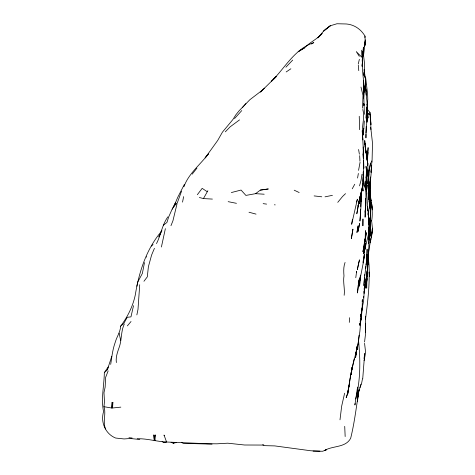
<?xml version="1.0" encoding="UTF-8"?>
<svg xmlns="http://www.w3.org/2000/svg" width="475" height="475" viewBox="0 0 475 475"><rect width="100%" height="100%" fill="white"/><g stroke="black" fill="none" stroke-linecap="round" stroke-linejoin="round"><path stroke-width="0.71" d="M365.518 185.327L365.59 187.494L365.673 182.252M370.922 129.604L370.648 118.792L369.93 112.361L367.395 109.493M362.698 51.65L362.407 63.496L362.597 58.674C361.208 71.862 365.566 84.972 363.583 98.064M365.999 178.095L366.641 170.175L365.756 187.132L366.682 173.411L366.023 166.303L366.795 171.784L366.213 178.036M368.832 219.319L368.321 210.983L367.395 206.595M369.473 276.521L369.17 272.056C369.449 287.749 367.549 303.513 365.489 319.117M365.958 134.354L365.934 137.91L366.183 126.481M368.843 224.996L368.82 217.58L368.873 222.876L368.838 217.906C371.397 228.968 366.724 239.287 364.8 249.903L365.815 243.533M360.745 206.589L361.208 194.869L360.958 206.298L359.943 221.071L360.626 212.723M365.548 187.69L365.59 184.983L365.637 187.726M368.754 234.727L368.689 239.121L369.075 232.738L368.398 238.29M361.131 201.632L361.214 196.888M365.358 332.334L365.655 323.238L365.406 335.053L364.557 342M365.59 187.494L365.691 182.388M365.245 210.36L365.103 217.194L365.649 199.316L365.72 206.013L365.043 212.2M369.776 226.569L369.942 218.518M369.206 226.824C368.279 238.42 369.746 250.093 367.644 261.6L368 256.898L367.697 260.549L367.721 259.944C368.291 270.839 366.041 281.723 364.052 292.38M362.556 135.001C361.35 126.475 365.228 118.014 362.763 109.476M364.004 72.491L363.921 75.436L364.634 64.327L363.399 54.197M365.982 132.958L367.157 117.266L366.932 107.249L366.932 117.515M365.738 205.58L365.59 198.734L365.792 203.276L365.536 201.905M364.183 359.848L362.728 378.801M108.157 370.898L105.622 377.399L105.141 387.119L103.978 392.641L104.476 401.654L103.966 406.707L111.797 408.031L111.975 402.675L112.913 402.539L112.516 408.001L120.84 407.134M362.562 108.116L362.989 95.41L360.97 87.044M363.221 260.686L363.114 262.2M367.407 268.707L367.484 266.517M367.537 265.056L367.721 259.944L367.905 265.02L367.579 258.37L367.905 265.02M365.72 206.013C365.78 199.162 366.635 192.054 364.604 185.387M370.215 181.349L369.865 193.183L370.203 180.999M370.274 179.9L370.393 176.997L370.268 179.669M365.631 187.144L366.154 181.236L365.679 187.601M369.793 220.566L369.894 218.542M365.435 328.082L365.691 316.261M362.193 61.287L362.342 58.455M364.663 42.554L364.479 46.14L365.168 41.669L364.99 36.1C360.976 29.248 354.297 24.629 346.317 23.976L336.959 23.75L330.297 25.781L323.713 31.006L317.834 37.863M364.913 37.537L364.99 36.1M357.622 345.45L357.408 349.558L359.07 335.142M370.536 120.882L370.648 118.792M362.627 57.053L362.407 61.228L363.428 47.114L362.668 56.359L362.977 51.751L362.674 54.085M360.584 209.481L360.305 213.305M368.357 179.995L369.022 171.273L370.565 163.002L369.022 171.273L368.6 178.6L368.748 173.808L368.796 182.715L370.648 209.897L370.274 204.321M369.218 226.753L368.861 231.082L369.039 227.763M362.176 65.698L362.68 58.199L362.188 65.538M364.099 92.168L364.188 90.814M372.044 162.224L372.501 143.153L370.72 127.324M104.334 372.626L107.374 369.793L108.223 366.908L104.334 372.626C104.15 385.617 100.896 398.673 103.562 411.665C100.385 422.091 105.355 433.948 115.663 438.051L124.094 438.942L130.233 438.49L139.822 439.488M362.657 135.791L363.814 128.458L364.337 120.953M362.188 66.447L362.651 59.886L362.188 66.69M357.135 346.643L355.668 355.336L357.034 346.524M368.849 231.093L369.158 226.854M351.963 367.217L351.257 374.674L352.254 367.092M364.859 246.59L363.654 260.882L359.64 281.295L360.05 277.887M367.122 275.791L367.508 270.827M349.291 322.394L349.665 317.704M371.563 165.229L370.999 172.348L371.468 167.325M367.87 264.812L367.65 258.453M367.412 156.257L368.113 147.612L367.43 162.242L367.407 155.485L367.692 165.146M360.78 315.37L360.887 314.07L360.768 315.477M369.764 219.598L369.871 218.328M360.311 320.174L360.596 318.125L360.264 321.658L360.543 318.226M369.336 225.316L370.114 219.218L369.312 224.485L369.609 221.504M364.212 359.029L364.669 353.531L364.07 358.435M360.264 321.658L360.561 318.096M367.733 260.811L368.754 251.317M360.163 277.744L359.569 286.193L360.383 275.162L360.276 276.45M362.847 134.953L362.989 133.327L362.621 135.452M364.468 277.198L363.921 285.635C364.438 273.446 367.442 261.458 367.086 249.203L366.747 259.445L365.97 265.062M364.592 275.886L364.711 274.58M365.898 118.097L366.694 109.689M366.938 117.289L367.496 111.554L367.181 103.972L367.157 104.821L367.781 99.441L367.626 94.383L365.732 78.227L364.491 75.816M344.155 295.284C345.058 288.794 342.873 282.471 343.983 275.88C343.597 271.391 343.431 266.742 345.07 262.461M368.363 243.378L368.487 242.131M363.624 297.878L363.767 296.442M364.058 293.574L364.349 290.7L364.099 291.935M365.406 40.488L363.458 55.943L363.333 54.108M362.769 132.584L362.633 133.903L362.799 132.466M356.879 348.638L357.081 346.661M356.084 353.032L355.603 357.645L356.897 347.652M368.327 239.495L368.553 237.322L368.357 238.598M362.158 301.542L362.366 299.571L362.176 308.489L360.84 316.76L361.505 312.277L359.907 331.128L358.239 343.104L351.832 369.574L352.147 367.715M360.317 321.759L360.519 319.782L360.305 321.165M366.92 117.568L367.496 111.554L367.703 114.226M367.43 269.432L367.745 266.493M139.721 284.727L137.993 309.397L136.859 314.895M111.797 408.031L112.349 403.097L112.913 402.539M358.5 283.919L357.473 292.974L358.637 282.304L359.539 277.988L358.233 285.475L359.177 280.113M365.055 241.342L366.136 232.75L365.37 240.754L365.406 230.624L365.002 246.982L363.5 253.733L365.002 246.982L364.088 251.293L364.396 249.221M367.424 269.634L367.644 267.698M357.265 388.972L354.902 405.009L355.098 403.524M365.988 279.87L366.237 277.733M364.052 252.059L364.218 250.693M364.545 247.968L364.711 246.602M360.056 199.019L359.462 203.722L362.003 189.721M339.993 419.817L341.673 406.143L344.618 393.217M363.832 259.303L364.396 254.748L363.078 262.901M365.501 268.666L365.774 266.463M365.061 241.3L366.136 232.75M371.984 231.711L371.284 237.274L372.424 228.232L371.616 220.715L371.634 221.029C373.795 208.893 369.728 197.214 369.372 185.149L369.835 194.305L370.553 199.061M372.162 230.322L372.424 228.232L372.21 233.035L370.221 242.725L370.815 238.717L368.838 250.669M365.542 283.462L365.708 282.162M362.17 188.427L362.336 187.138M350.17 377.726L347.712 393.793L346.174 397.67L347.385 393.781M356.482 272.525L356.654 271.207L355.775 277.721M365.477 283.818L365.732 281.877M365.958 280.214L366.32 277.507M366.498 276.153L366.771 274.128M366.504 275.464L366.688 274.075M366.973 271.985L367.157 270.59M367.436 268.5L367.715 266.416M364.996 241.342L365.554 237.292M367.371 157.522L368.083 152.54M366.955 272.846L367.329 270.275M364.604 247.837L364.812 246.454M363.215 132.424L363.814 128.458M361.974 174.254L361.059 180.274L359.533 185.868M368.63 243.592L370.191 235.048L368.915 240.071M366.338 113.454L367.193 104.156L365.328 84.978L366.178 91.841M352.379 219.67L351.66 224.295L357.384 199.215L356.577 201.952M369.52 223.149L369.312 224.485C370.815 217.526 371.017 210.383 369.787 203.371L370.548 213.792L370.28 202.932L370.447 208.78L370.055 205.36L370.055 208.163M358.554 170.371L360.056 162.343M359.812 325.767L360.044 324.395M183.926 186.752C188.349 174.016 200.248 164.54 208.4 153.947L205.129 157.92L217.692 140.452L222.431 132.145L232.934 119.486L235.832 114.843L239.287 110.592L249.88 99.702L262.604 89.983L276.385 76.398L273.386 79.367C285.95 66.233 295.408 48.723 313.785 42.625L311.345 44.015M357.568 178.036L358.364 173.452M165.371 228.659L161.411 247M363.417 248.93L362.924 251.726L364.123 246.181L364.58 238.901L364.206 248.134L364.408 243.325L363.666 247.528M355.686 398.988C360.774 379.495 360.418 359.444 358.453 339.589M116.375 362.573C115.52 356.867 117.764 351.482 119.581 346.21C121.814 338.907 120.971 331.039 124.284 324.087M359.789 324.835L360.044 323.463M350.295 377.049L351.179 372.311L347.712 393.793L349.012 385.819L347.955 391.127M360.003 324.265L361.386 316.968L360.003 324.265L361.386 316.968L362.461 306.114L361.428 312.045L363.642 300.639L364.646 284.424L364.236 289.091L364.96 285.79L364.129 289.317M362.455 378.884L361.671 383.01L359.955 387.63M110.693 364.39C111.827 356.963 112.634 349.541 115.199 342.404C116.731 336.811 120.353 332.096 120.662 326.147C127.597 316.867 132.893 306.375 135.28 294.993C139.009 271.979 146.431 248.692 161.951 230.791M156.501 243.604C160.972 234.929 162.04 224.93 167.865 216.867M182.525 202.124L183.635 196.638M144.495 262.556L142.352 273.469L137.786 281.93L136.859 286.235M354.154 358.868L351.832 369.574M363.595 93.7L363.897 87.37L363.512 80.447M358.251 64.06L359.367 59.31M364.129 360.543L365.619 352.48L364.562 343.312M360.727 194.661L361.41 191.87M359.189 200.296L356.826 213.786L358.886 201.792L360.394 196.187L358.019 206.138C360.816 194.91 364.675 183.611 363.25 171.843L362.853 186.295L363.381 176.433L363.173 181.569C364.289 164.629 363.363 147.636 362.193 130.738M177.038 203.799L172.93 220.81L170.964 225.672M363.547 93.735L363.915 92.334L363.88 85.553L364.248 89.977M133.511 305.668L130.969 316.867L127.211 317.3L123.844 323.416L120.662 326.147M358.34 392.368L359.088 389.577C356.428 405.84 354.641 422.269 350.663 438.277C345.64 447.872 332.922 445.532 324.639 450.425L326.652 449.683L322.673 451.25L313.055 451.137M107.374 369.793L111.773 356.303M359.32 199.773L360.555 195.296M358.328 393.169L360.982 384.239M161.583 230.268L160.663 233.35L158.638 236.888M364.533 43.379L365.168 41.669M181.539 191.193L177.312 202.813L173.963 206.263L172.009 209.475L175.703 202.493L173.963 206.263L177.751 197.297L184.306 184.52M154.428 248.312L151.608 255.027L148.396 266.707L147.309 276.854L143.949 281.271M171.754 210.015L168.696 216.897L166.933 222.437L163.317 225.304M146.353 257.177L146.615 256.678M199.387 197.505L203.442 198.574L207.866 190.713M352.236 188.818L354.742 184.247M197.339 194.703L202.16 188.349L207.082 191.615M192.179 174.177L196.947 168.114M337.755 202.356L342.558 196.49L345.527 193.64M263.827 445.063L244.572 445.004L227.739 443.193L216.998 443.81L207.634 443.739L166.583 442.017L164.261 435.676L164.677 435.165M127.377 325.874L131.023 321.51M242.286 107.73L245.866 103.568M234.519 118.59L241.781 110.574M292.695 60.087L285.891 67.207M318.113 37.757L322.163 33.428C317.187 39.217 309.866 42.15 304.617 47.85M225.328 131.818L230.096 126.878L239.513 119.902M264.403 88.13L260.526 92.091L262.604 89.983M273.386 79.367L275.916 76.831L271.629 81.1L272.947 79.8M151.353 246.103L153.045 244.601M231.337 192.553L241.057 190.059L245.896 195.409L255.586 193.669L260.3 190.119L268.304 188.961L260.342 190.083M286.176 71.957L290.878 68.78M162.141 441.613L163.988 442.682L165.158 442.053M171.042 442.231L173.589 443.3L176.623 442.344M163.988 442.682L166.583 442.017C156.708 441.619 147.143 438.455 137.204 438.74M325.013 196.84L332.417 195.332M319.936 451.143L310.787 450.763L274.764 445.906L265.151 445.663L262.663 444.82M212.052 444.143L183.213 443.323L181.361 442.29M203.442 198.574L212.396 199.09M255.586 193.669L264.183 194.216M128.957 437.713L132.127 438.015M274.384 204.79L275.209 204.879M314.112 195.908L321.783 196.798M263.156 203.638L266.594 204.119M236.455 203.324L228.16 201.661M256.037 214.124L249.001 212.23M367.341 113.478L370.013 114.564L370.928 124.658L370.542 119.445M367.573 113.495L370.013 114.564L369.93 112.361M294.209 190.196L299.167 192.535M172.36 442.516L173.589 443.3M111.975 402.675L112.349 403.097L112.516 408.001M163.833 435.159L164.261 435.676M359.314 56.347L356.262 51.591L361.843 57.267L361.641 50.213M364.711 76.73L365.311 78.037L365.744 84.888L365.311 78.037L364.088 69.546M105.587 428.967C102.41 421.883 106.388 414.081 103.966 406.707M365.566 189.359L363.375 179.318L363.535 180.672M119.142 333.147L120.709 340.712M367.662 113.834L368.463 117.942M367.852 182.079L368.511 185.933L367.941 182.632M370.221 196.846L370.963 201.067L369.574 188.937L370.417 178.719L369.574 188.937L370.221 196.846L369.835 194.305M367.899 182.269L368.457 185.499L368.606 192.654L367.899 168.845M358.589 149.494L359.385 154.197M368.463 197.137L368.612 199.316L368.214 192.63L368.463 197.137L370.548 210.556L369.158 201.317M368.398 216.659L368.618 218.013M363.12 131.468L363.666 134.983M357.473 388.307L357.847 397.076L357.509 401.791L357.996 393.567L357.847 397.076L357.669 387.06M365.049 146.276L366.89 156.833L366.207 152.053L367.157 160.645M369.36 192.785L370.15 198.336L369.425 193.052L369.669 196.448M362.662 187.637L363.108 190.992L362.645 185.078M367.377 207.7L367.703 210.354M367.911 213.625L368.095 215.086M368.363 217.283L368.695 219.931L365.768 182.436M367.448 208.222L367.697 210.283M368.024 254.927L369.027 265.098L369.384 275.239M363.791 103.865L363.951 105.313L363.838 103.995M370.821 200.498C368.226 187.292 372.115 174.147 371.693 160.942M367.496 258.721L367.899 262.823M363.791 103.52L363.951 105.313M358.293 65.218L358.767 70.644M362.68 136.42L362.983 139.977M367.436 163.542L367.549 164.944M363.601 165.288L363.832 168.192L363.595 160.455M369.782 197.897L370.185 202.926M363.666 92.661L364.378 114.327M369.022 187.518L368.558 180.898L369.544 196.549L369.022 187.518L369.277 192.019M344.713 426.342L345.165 436.549M363.149 174.058L363.565 180.619M363.464 158.401L363.215 151.632M369.152 224.604L368.76 217.776L368.855 219.45M365.857 89.282L365.922 90.571M365.993 91.859L366.16 95.089M363.126 153.959L363.322 157.943L363.12 153.68M367.531 258.519L367.638 260.716M368.719 218.619L368.368 211.434L368.707 218.102M368.82 220.774L368.891 222.211L368.832 220.839M359.664 155.675L359.931 161.233M364.919 144.857L364.735 140.493L366.082 153.033L365.631 150.047L367.852 164.16L367.929 173.773L367.893 172.336M359.664 129.687L359.237 116.28M368.363 182.121L368.41 183.57M363.363 158.401L363.227 146.935M371.207 202.475L371.236 203.912M363.191 177.181L363.25 180.494M370.512 214.403L370.637 225.952L370.084 235.719L370.631 225.459L370.654 221.997L370.435 230.779L370.512 214.403M362.959 219.058L362.9 225.732L362.959 219.058M367.199 111.744L366.973 122.081L367.199 111.744M368.618 216.042L368.582 218.144L368.618 216.042M155.194 435.029L155.064 440.657L154.464 440.177L153.858 434.874L154.155 440.462L155.194 435.029M369.318 222.057L369.253 224.782L369.318 222.057M366.943 278.665L366.7 288.188L366.546 283.159L367.395 272.323L366.546 283.159L366.943 278.665M368.267 177.579L367.858 183.51L368.267 177.579M366.914 254.618L366.629 261.167L366.914 254.618M365.322 40.072L364.883 45.547L365.322 40.072M367.169 185.179L366.498 191.437L367.169 185.179M358.085 225.969L356.963 232.429L358.085 225.969M367.686 170.691L366.825 177.145L367.686 170.691M366.528 277.37L365.026 288.165L367.306 271.261L366.528 277.37M352.919 229.205L351.375 238.551L352.919 229.205M359.569 223.588L358.114 231.289L359.569 223.588M358.465 264.106L357.331 269.652L359.462 259.849L358.465 264.106M362.288 187.613L359.902 197.517L362.288 187.613M325.66 29.207L323.713 31.006L330.297 25.781L325.66 29.207M299.784 50.688L298.163 51.722L304.463 47.904L299.784 50.688M367.139 158.715L366.421 154.167L367.852 164.16L367.139 158.715M371.806 204.6L371.438 202.255L372.353 209.926L371.806 204.6M365.75 151.092L364.966 143.575L365.75 151.092M367.697 165.223L367.43 160.544L367.668 165.235M369.182 227.008L368.933 221.154L369.271 231.153L369.182 227.008M370.363 212.135L370.209 207.516L370.441 217.14L370.363 212.135"/></g></svg>
